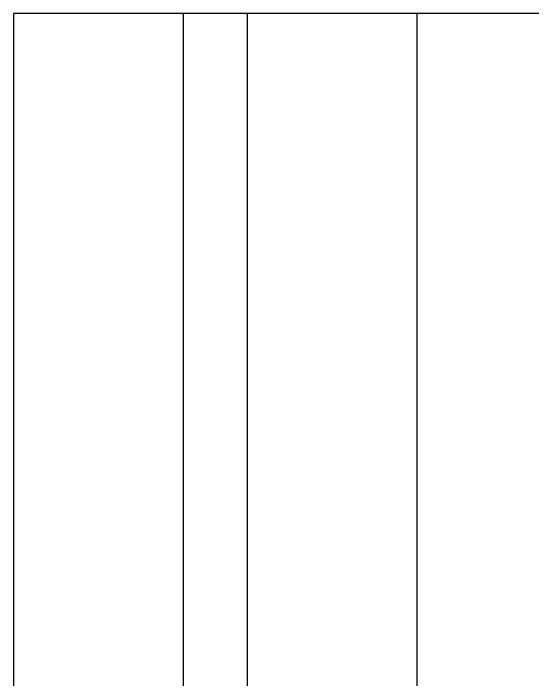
# Model space of a CAD drawing. Extents: x -427546 to -314919, y 698702 to 968782.
# Drawn here: x -415004.5 to -414913.5, y 912648.3 to 912765 of the extents above; entities that cross this region are included whole.
import ezdxf

# ---------------------------------------------------------------- set-up
doc = ezdxf.new("R2010")
doc.units = 0
doc.header["$LTSCALE"] = 1000
doc.header["$MEASUREMENT"] = 0
doc.layers.get('0').update_dxf_attribs({"linetype": 'CONTINUOUS'})

msp = doc.modelspace()

# ---------------------------------------------------------------- linework, layer by layer
at = {"linetype": 'CONTINUOUS'}
for p, q in [((-415004.48, 912764.98), (-415004.48, 909801.84)), ((-414911.46, 912764.98), (-415004.48, 912764.98)), ((-414974.72, 912764.98), (-414974.72, 909801.84)), ((-414963.55, 912764.98), (-414963.55, 909801.84)), ((-414933.79, 912764.98), (-414933.79, 909801.84))]:
    msp.add_line(p, q, dxfattribs=at)

doc.saveas('drawing.dxf')
